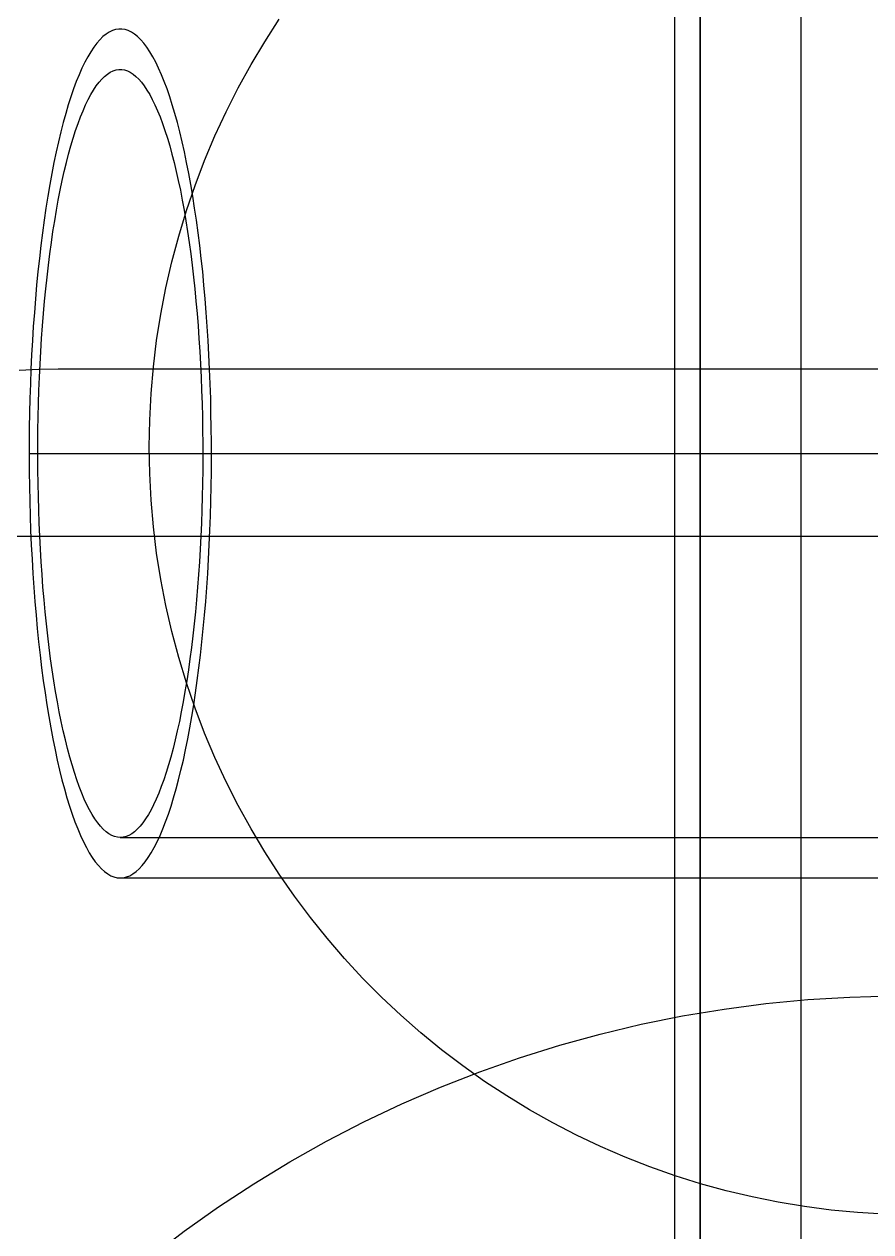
# Model space of a CAD drawing. Header units: millimetres. Extents: x 420 to 781, y -50 to 250.
# Drawn here: x 580.78 to 601.72, y 124.16 to 154.03 of the extents above; entities that cross this region are included whole.
import ezdxf

# ---------------------------------------------------------------- set-up
doc = ezdxf.new("R2010")
doc.units = ezdxf.units.MM
doc.header["$MEASUREMENT"] = 0
doc.layers.add('Default', color=178, linetype='Continuous', true_color=0x000000)

msp = doc.modelspace()

# ---------------------------------------------------------------- linework, layer by layer
at = {"layer": 'Default'}
for p, q in [((596.871, 0, 354.8), (596.871, 200, 354.8)), ((596.871, 0, 454.8), (596.871, 200, 454.8)), ((597.5, 200, -80), (597.5, 0, -80)), ((597.5, 200), (597.5, 0)), ((597.5, 200, 92), (597.5, 0, 92)), ((597.5, 200, 172), (597.5, 0, 172)), ((597.5, 0, 92), (597.5, 200, 92)), ((600, 0, 88), (600, 200, 88)), ((600, 0, 92), (600, 200, 92)), ((600, 0), (600, 200)), ((600, 0), (600, 200)), ((600, 0, 4), (600, 200, 4)), ((586.73, 153.599, 316.953), (587.087, 154.154, 316.953)), ((586.73, 153.599, 171.953), (587.087, 154.154, 171.953)), ((582.885, 153.839, 292.19), (582.807, 153.788, 292.542)), ((582.885, 153.839, 292.19), (582.807, 153.788, 292.542)), ((582.962, 153.876, 291.836), (582.885, 153.839, 292.19)), ((582.962, 153.876, 291.836), (582.885, 153.839, 292.19)), ((583.04, 153.902, 291.48), (582.962, 153.876, 291.836)), ((583.04, 153.902, 291.48), (582.962, 153.876, 291.836)), ((583.119, 153.914, 291.125), (583.04, 153.902, 291.48)), ((583.119, 153.914, 291.125), (583.04, 153.902, 291.48)), ((583.197, 153.914, 290.769), (583.119, 153.914, 291.125)), ((583.197, 153.914, 290.769), (583.119, 153.914, 291.125)), ((583.275, 153.902, 290.413), (583.197, 153.914, 290.769)), ((583.275, 153.902, 290.413), (583.197, 153.914, 290.769)), ((583.353, 153.876, 290.058), (583.275, 153.902, 290.413)), ((583.353, 153.876, 290.058), (583.275, 153.902, 290.413)), ((583.431, 153.839, 289.704), (583.353, 153.876, 290.058)), ((583.431, 153.839, 289.704), (583.353, 153.876, 290.058)), ((583.508, 153.788, 289.351), (583.431, 153.839, 289.704)), ((583.508, 153.788, 289.351), (583.431, 153.839, 289.704)), ((582.577, 153.562, 293.587), (582.502, 153.462, 293.929)), ((582.577, 153.562, 293.587), (582.502, 153.462, 293.929)), ((582.653, 153.65, 293.241), (582.577, 153.562, 293.587)), ((582.653, 153.65, 293.241), (582.577, 153.562, 293.587)), ((582.73, 153.725, 292.893), (582.653, 153.65, 293.241)), ((582.73, 153.725, 292.893), (582.653, 153.65, 293.241)), ((582.807, 153.788, 292.542), (582.73, 153.725, 292.893)), ((582.807, 153.788, 292.542), (582.73, 153.725, 292.893)), ((583.585, 153.725, 289.001), (583.508, 153.788, 289.351)), ((583.585, 153.725, 289.001), (583.508, 153.788, 289.351)), ((583.662, 153.65, 288.652), (583.585, 153.725, 289.001)), ((583.662, 153.65, 288.652), (583.585, 153.725, 289.001)), ((583.738, 153.562, 288.307), (583.662, 153.65, 288.652)), ((583.738, 153.562, 288.307), (583.662, 153.65, 288.652)), ((583.813, 153.462, 287.964), (583.738, 153.562, 288.307)), ((583.813, 153.462, 287.964), (583.738, 153.562, 288.307)), ((586.392, 153.033, 316.953), (586.73, 153.599, 316.953)), ((586.392, 153.033, 171.953), (586.73, 153.599, 171.953)), ((582.428, 153.35, 294.268), (582.354, 153.226, 294.602)), ((582.428, 153.35, 294.268), (582.354, 153.226, 294.602)), ((582.502, 153.462, 293.929), (582.428, 153.35, 294.268)), ((582.502, 153.462, 293.929), (582.428, 153.35, 294.268)), ((583.888, 153.35, 287.626), (583.813, 153.462, 287.964)), ((583.888, 153.35, 287.626), (583.813, 153.462, 287.964)), ((583.961, 153.226, 287.291), (583.888, 153.35, 287.626)), ((583.961, 153.226, 287.291), (583.888, 153.35, 287.626)), ((582.21, 152.943, 295.258), (582.14, 152.784, 295.579)), ((582.21, 152.943, 295.258), (582.14, 152.784, 295.579)), ((582.282, 153.09, 294.933), (582.21, 152.943, 295.258)), ((582.282, 153.09, 294.933), (582.21, 152.943, 295.258)), ((582.354, 153.226, 294.602), (582.282, 153.09, 294.933)), ((582.354, 153.226, 294.602), (582.282, 153.09, 294.933)), ((584.034, 153.09, 286.961), (583.961, 153.226, 287.291)), ((584.034, 153.09, 286.961), (583.961, 153.226, 287.291)), ((584.105, 152.943, 286.635), (584.034, 153.09, 286.961)), ((584.105, 152.943, 286.635), (584.034, 153.09, 286.961)), ((584.176, 152.784, 286.315), (584.105, 152.943, 286.635)), ((584.176, 152.784, 286.315), (584.105, 152.943, 286.635)), ((586.074, 152.455, 316.953), (586.392, 153.033, 316.953)), ((586.074, 152.455, 171.953), (586.392, 153.033, 171.953)), ((582.14, 152.784, 295.579), (582.07, 152.614, 295.893)), ((582.14, 152.784, 295.579), (582.07, 152.614, 295.893)), ((582.633, 152.596, 293.335), (582.701, 152.675, 293.023)), ((582.633, 152.596, 293.335), (582.701, 152.675, 293.023)), ((582.701, 152.675, 293.023), (582.771, 152.743, 292.707)), ((582.701, 152.675, 293.023), (582.771, 152.743, 292.707)), ((582.771, 152.743, 292.707), (582.84, 152.8, 292.39)), ((582.771, 152.743, 292.707), (582.84, 152.8, 292.39)), ((582.84, 152.8, 292.39), (582.911, 152.846, 292.071)), ((582.84, 152.8, 292.39), (582.911, 152.846, 292.071)), ((582.911, 152.846, 292.071), (582.981, 152.88, 291.751)), ((582.911, 152.846, 292.071), (582.981, 152.88, 291.751)), ((582.981, 152.88, 291.751), (583.052, 152.903, 291.43)), ((582.981, 152.88, 291.751), (583.052, 152.903, 291.43)), ((583.052, 152.903, 291.43), (583.122, 152.914, 291.108)), ((583.052, 152.903, 291.43), (583.122, 152.914, 291.108)), ((583.122, 152.914, 291.108), (583.193, 152.914, 290.786)), ((583.122, 152.914, 291.108), (583.193, 152.914, 290.786)), ((583.193, 152.914, 290.786), (583.264, 152.903, 290.464)), ((583.193, 152.914, 290.786), (583.264, 152.903, 290.464)), ((583.264, 152.903, 290.464), (583.334, 152.88, 290.142)), ((583.264, 152.903, 290.464), (583.334, 152.88, 290.142)), ((583.334, 152.88, 290.142), (583.405, 152.846, 289.822)), ((583.334, 152.88, 290.142), (583.405, 152.846, 289.822)), ((583.405, 152.846, 289.822), (583.475, 152.8, 289.503)), ((583.405, 152.846, 289.822), (583.475, 152.8, 289.503)), ((583.475, 152.8, 289.503), (583.545, 152.743, 289.186)), ((583.475, 152.8, 289.503), (583.545, 152.743, 289.186)), ((583.545, 152.743, 289.186), (583.614, 152.675, 288.871)), ((583.545, 152.743, 289.186), (583.614, 152.675, 288.871)), ((583.614, 152.675, 288.871), (583.683, 152.596, 288.558)), ((583.614, 152.675, 288.871), (583.683, 152.596, 288.558)), ((584.245, 152.614, 286), (584.176, 152.784, 286.315)), ((584.245, 152.614, 286), (584.176, 152.784, 286.315)), ((582.003, 152.432, 296.202), (581.936, 152.24, 296.505)), ((582.003, 152.432, 296.202), (581.936, 152.24, 296.505)), ((582.07, 152.614, 295.893), (582.003, 152.432, 296.202)), ((582.07, 152.614, 295.893), (582.003, 152.432, 296.202)), ((582.431, 152.292, 294.254), (582.497, 152.404, 293.951)), ((582.431, 152.292, 294.254), (582.497, 152.404, 293.951)), ((582.497, 152.404, 293.951), (582.565, 152.505, 293.645)), ((582.497, 152.404, 293.951), (582.565, 152.505, 293.645)), ((582.565, 152.505, 293.645), (582.633, 152.596, 293.335)), ((582.565, 152.505, 293.645), (582.633, 152.596, 293.335)), ((583.683, 152.596, 288.558), (583.751, 152.505, 288.248)), ((583.683, 152.596, 288.558), (583.751, 152.505, 288.248)), ((583.751, 152.505, 288.248), (583.818, 152.404, 287.942)), ((583.751, 152.505, 288.248), (583.818, 152.404, 287.942)), ((583.818, 152.404, 287.942), (583.885, 152.292, 287.639)), ((583.818, 152.404, 287.942), (583.885, 152.292, 287.639)), ((584.313, 152.432, 285.691), (584.245, 152.614, 286)), ((584.313, 152.432, 285.691), (584.245, 152.614, 286)), ((584.379, 152.24, 285.389), (584.313, 152.432, 285.691)), ((584.379, 152.24, 285.389), (584.313, 152.432, 285.691)), ((585.776, 151.867, 316.953), (586.074, 152.455, 316.953)), ((585.776, 151.867, 171.953), (586.074, 152.455, 171.953)), ((581.936, 152.24, 296.505), (581.871, 152.037, 296.8)), ((581.936, 152.24, 296.505), (581.871, 152.037, 296.8)), ((582.3, 152.035, 294.848), (582.365, 152.169, 294.553)), ((582.3, 152.035, 294.848), (582.365, 152.169, 294.553)), ((582.365, 152.169, 294.553), (582.431, 152.292, 294.254)), ((582.365, 152.169, 294.553), (582.431, 152.292, 294.254)), ((583.885, 152.292, 287.639), (583.95, 152.169, 287.34)), ((583.885, 152.292, 287.639), (583.95, 152.169, 287.34)), ((583.95, 152.169, 287.34), (584.015, 152.035, 287.046)), ((583.95, 152.169, 287.34), (584.015, 152.035, 287.046)), ((584.444, 152.037, 285.093), (584.379, 152.24, 285.389)), ((584.444, 152.037, 285.093), (584.379, 152.24, 285.389)), ((581.808, 151.824, 297.089), (581.746, 151.601, 297.371)), ((581.808, 151.824, 297.089), (581.746, 151.601, 297.371)), ((581.871, 152.037, 296.8), (581.808, 151.824, 297.089)), ((581.871, 152.037, 296.8), (581.808, 151.824, 297.089)), ((582.174, 151.738, 295.422), (582.237, 151.892, 295.138)), ((582.174, 151.738, 295.422), (582.237, 151.892, 295.138)), ((582.237, 151.892, 295.138), (582.3, 152.035, 294.848)), ((582.237, 151.892, 295.138), (582.3, 152.035, 294.848)), ((584.015, 152.035, 287.046), (584.079, 151.892, 286.756)), ((584.015, 152.035, 287.046), (584.079, 151.892, 286.756)), ((584.079, 151.892, 286.756), (584.141, 151.738, 286.471)), ((584.079, 151.892, 286.756), (584.141, 151.738, 286.471)), ((584.508, 151.824, 284.804), (584.444, 152.037, 285.093)), ((584.508, 151.824, 284.804), (584.444, 152.037, 285.093)), ((584.57, 151.601, 284.523), (584.508, 151.824, 284.804)), ((584.57, 151.601, 284.523), (584.508, 151.824, 284.804)), ((585.499, 151.268, 316.953), (585.776, 151.867, 316.953)), ((585.499, 151.268, 171.953), (585.776, 151.867, 171.953)), ((581.746, 151.601, 297.371), (581.686, 151.368, 297.644)), ((581.746, 151.601, 297.371), (581.686, 151.368, 297.644)), ((582.052, 151.4, 295.975), (582.113, 151.574, 295.702)), ((582.052, 151.4, 295.975), (582.113, 151.574, 295.702)), ((582.113, 151.574, 295.702), (582.174, 151.738, 295.422)), ((582.113, 151.574, 295.702), (582.174, 151.738, 295.422)), ((584.141, 151.738, 286.471), (584.203, 151.574, 286.192)), ((584.141, 151.738, 286.471), (584.203, 151.574, 286.192)), ((584.203, 151.574, 286.192), (584.263, 151.4, 285.918)), ((584.203, 151.574, 286.192), (584.263, 151.4, 285.918)), ((584.63, 151.368, 284.249), (584.57, 151.601, 284.523)), ((584.63, 151.368, 284.249), (584.57, 151.601, 284.523)), ((581.686, 151.368, 297.644), (581.627, 151.125, 297.91)), ((581.686, 151.368, 297.644), (581.627, 151.125, 297.91)), ((581.936, 151.023, 296.504), (581.994, 151.216, 296.243)), ((581.936, 151.023, 296.504), (581.994, 151.216, 296.243)), ((581.994, 151.216, 296.243), (582.052, 151.4, 295.975)), ((581.994, 151.216, 296.243), (582.052, 151.4, 295.975)), ((584.263, 151.4, 285.918), (584.322, 151.216, 285.65)), ((584.263, 151.4, 285.918), (584.322, 151.216, 285.65)), ((584.322, 151.216, 285.65), (584.379, 151.023, 285.389)), ((584.322, 151.216, 285.65), (584.379, 151.023, 285.389)), ((584.688, 151.125, 283.984), (584.63, 151.368, 284.249)), ((584.688, 151.125, 283.984), (584.63, 151.368, 284.249)), ((585.242, 150.661, 316.953), (585.499, 151.268, 316.953)), ((585.242, 150.661, 171.953), (585.499, 151.268, 171.953)), ((581.571, 150.873, 298.167), (581.516, 150.612, 298.415)), ((581.571, 150.873, 298.167), (581.516, 150.612, 298.415)), ((581.627, 151.125, 297.91), (581.571, 150.873, 298.167)), ((581.627, 151.125, 297.91), (581.571, 150.873, 298.167)), ((581.88, 150.821, 296.759), (581.936, 151.023, 296.504)), ((581.88, 150.821, 296.759), (581.936, 151.023, 296.504)), ((584.379, 151.023, 285.389), (584.435, 150.821, 285.135)), ((584.379, 151.023, 285.389), (584.435, 150.821, 285.135)), ((584.745, 150.873, 283.727), (584.688, 151.125, 283.984)), ((584.745, 150.873, 283.727), (584.688, 151.125, 283.984)), ((584.799, 150.612, 283.478), (584.745, 150.873, 283.727)), ((584.799, 150.612, 283.478), (584.745, 150.873, 283.727)), ((581.516, 150.612, 298.415), (581.464, 150.342, 298.655)), ((581.516, 150.612, 298.415), (581.464, 150.342, 298.655)), ((581.773, 150.391, 297.246), (581.826, 150.61, 297.006)), ((581.773, 150.391, 297.246), (581.826, 150.61, 297.006)), ((581.826, 150.61, 297.006), (581.88, 150.821, 296.759)), ((581.826, 150.61, 297.006), (581.88, 150.821, 296.759)), ((584.435, 150.821, 285.135), (584.49, 150.61, 284.887)), ((584.435, 150.821, 285.135), (584.49, 150.61, 284.887)), ((584.49, 150.61, 284.887), (584.542, 150.391, 284.647)), ((584.49, 150.61, 284.887), (584.542, 150.391, 284.647)), ((584.852, 150.342, 283.239), (584.799, 150.612, 283.478)), ((584.852, 150.342, 283.239), (584.799, 150.612, 283.478)), ((585.007, 150.045, 316.953), (585.242, 150.661, 316.953)), ((585.007, 150.045, 171.953), (585.242, 150.661, 171.953)), ((581.464, 150.342, 298.655), (581.413, 150.064, 298.885)), ((581.464, 150.342, 298.655), (581.413, 150.064, 298.885)), ((581.722, 150.163, 297.479), (581.773, 150.391, 297.246)), ((581.722, 150.163, 297.479), (581.773, 150.391, 297.246)), ((584.542, 150.391, 284.647), (584.593, 150.163, 284.414)), ((584.542, 150.391, 284.647), (584.593, 150.163, 284.414)), ((584.902, 150.064, 283.009), (584.852, 150.342, 283.239)), ((584.902, 150.064, 283.009), (584.852, 150.342, 283.239)), ((581.413, 150.064, 298.885), (581.365, 149.778, 299.105)), ((581.413, 150.064, 298.885), (581.365, 149.778, 299.105)), ((581.673, 149.926, 297.704), (581.722, 150.163, 297.479)), ((581.673, 149.926, 297.704), (581.722, 150.163, 297.479)), ((584.593, 150.163, 284.414), (584.643, 149.926, 284.19)), ((584.593, 150.163, 284.414), (584.643, 149.926, 284.19)), ((584.793, 149.421, 316.953), (585.007, 150.045, 316.953)), ((584.793, 149.421, 171.953), (585.007, 150.045, 171.953)), ((584.951, 149.778, 282.788), (584.902, 150.064, 283.009)), ((584.951, 149.778, 282.788), (584.902, 150.064, 283.009)), ((581.365, 149.778, 299.105), (581.318, 149.484, 299.316)), ((581.365, 149.778, 299.105), (581.318, 149.484, 299.316)), ((581.579, 149.431, 298.129), (581.625, 149.682, 297.92)), ((581.579, 149.431, 298.129), (581.625, 149.682, 297.92)), ((581.625, 149.682, 297.92), (581.673, 149.926, 297.704)), ((581.625, 149.682, 297.92), (581.673, 149.926, 297.704)), ((584.643, 149.926, 284.19), (584.69, 149.682, 283.973)), ((584.643, 149.926, 284.19), (584.69, 149.682, 283.973)), ((584.69, 149.682, 283.973), (584.736, 149.431, 283.765)), ((584.69, 149.682, 283.973), (584.736, 149.431, 283.765)), ((584.997, 149.484, 282.577), (584.951, 149.778, 282.788)), ((584.997, 149.484, 282.577), (584.951, 149.778, 282.788)), ((581.318, 149.484, 299.316), (581.274, 149.183, 299.517)), ((581.318, 149.484, 299.316), (581.274, 149.183, 299.517)), ((581.535, 149.172, 298.328), (581.579, 149.431, 298.129)), ((581.535, 149.172, 298.328), (581.579, 149.431, 298.129)), ((584.602, 148.79, 316.953), (584.793, 149.421, 316.953)), ((584.602, 148.79, 171.953), (584.793, 149.421, 171.953)), ((584.736, 149.431, 283.765), (584.78, 149.172, 283.565)), ((584.736, 149.431, 283.765), (584.78, 149.172, 283.565)), ((585.041, 149.183, 282.377), (584.997, 149.484, 282.577)), ((585.041, 149.183, 282.377), (584.997, 149.484, 282.577)), ((581.274, 149.183, 299.517), (581.232, 148.875, 299.707)), ((581.274, 149.183, 299.517), (581.232, 148.875, 299.707)), ((581.493, 148.906, 298.519), (581.535, 149.172, 298.328)), ((581.493, 148.906, 298.519), (581.535, 149.172, 298.328)), ((584.78, 149.172, 283.565), (584.822, 148.906, 283.375)), ((584.78, 149.172, 283.565), (584.822, 148.906, 283.375)), ((585.083, 148.875, 282.186), (585.041, 149.183, 282.377)), ((585.083, 148.875, 282.186), (585.041, 149.183, 282.377)), ((581.232, 148.875, 299.707), (581.193, 148.56, 299.887)), ((581.232, 148.875, 299.707), (581.193, 148.56, 299.887)), ((581.454, 148.634, 298.7), (581.493, 148.906, 298.519)), ((581.454, 148.634, 298.7), (581.493, 148.906, 298.519)), ((584.432, 148.152, 316.953), (584.602, 148.79, 316.953)), ((584.432, 148.152, 171.953), (584.602, 148.79, 171.953)), ((584.822, 148.906, 283.375), (584.862, 148.634, 283.193)), ((584.822, 148.906, 283.375), (584.862, 148.634, 283.193)), ((585.123, 148.56, 282.007), (585.083, 148.875, 282.186)), ((585.123, 148.56, 282.007), (585.083, 148.875, 282.186)), ((581.193, 148.56, 299.887), (581.156, 148.24, 300.056)), ((581.193, 148.56, 299.887), (581.156, 148.24, 300.056)), ((581.416, 148.355, 298.873), (581.454, 148.634, 298.7)), ((581.416, 148.355, 298.873), (581.454, 148.634, 298.7)), ((584.862, 148.634, 283.193), (584.9, 148.355, 283.021)), ((584.862, 148.634, 283.193), (584.9, 148.355, 283.021)), ((585.16, 148.24, 281.838), (585.123, 148.56, 282.007)), ((585.16, 148.24, 281.838), (585.123, 148.56, 282.007)), ((581.156, 148.24, 300.056), (581.121, 147.913, 300.214)), ((581.156, 148.24, 300.056), (581.121, 147.913, 300.214)), ((581.38, 148.07, 299.035), (581.416, 148.355, 298.873)), ((581.38, 148.07, 299.035), (581.416, 148.355, 298.873)), ((584.9, 148.355, 283.021), (584.935, 148.07, 282.858)), ((584.9, 148.355, 283.021), (584.935, 148.07, 282.858)), ((585.195, 147.913, 281.68), (585.16, 148.24, 281.838)), ((585.195, 147.913, 281.68), (585.16, 148.24, 281.838)), ((581.121, 147.913, 300.214), (581.089, 147.581, 300.361)), ((581.121, 147.913, 300.214), (581.089, 147.581, 300.361)), ((581.346, 147.78, 299.188), (581.38, 148.07, 299.035)), ((581.346, 147.78, 299.188), (581.38, 148.07, 299.035)), ((584.284, 147.509, 316.953), (584.432, 148.152, 316.953)), ((584.284, 147.509, 171.953), (584.432, 148.152, 171.953)), ((584.935, 148.07, 282.858), (584.969, 147.78, 282.705)), ((584.935, 148.07, 282.858), (584.969, 147.78, 282.705)), ((585.227, 147.581, 281.533), (585.195, 147.913, 281.68)), ((585.227, 147.581, 281.533), (585.195, 147.913, 281.68)), ((581.089, 147.581, 300.361), (581.059, 147.244, 300.496)), ((581.089, 147.581, 300.361), (581.059, 147.244, 300.496)), ((581.315, 147.485, 299.331), (581.346, 147.78, 299.188)), ((581.315, 147.485, 299.331), (581.346, 147.78, 299.188)), ((584.969, 147.78, 282.705), (585.001, 147.485, 282.562)), ((584.969, 147.78, 282.705), (585.001, 147.485, 282.562)), ((585.257, 147.244, 281.397), (585.227, 147.581, 281.533)), ((585.257, 147.244, 281.397), (585.227, 147.581, 281.533)), ((581.286, 147.184, 299.464), (581.315, 147.485, 299.331)), ((581.286, 147.184, 299.464), (581.315, 147.485, 299.331)), ((584.159, 146.862, 316.953), (584.284, 147.509, 316.953)), ((584.159, 146.862, 171.953), (584.284, 147.509, 171.953)), ((585.001, 147.485, 282.562), (585.03, 147.184, 282.429)), ((585.001, 147.485, 282.562), (585.03, 147.184, 282.429)), ((581.059, 147.244, 300.496), (581.032, 146.902, 300.62)), ((581.059, 147.244, 300.496), (581.032, 146.902, 300.62)), ((581.259, 146.879, 299.587), (581.286, 147.184, 299.464)), ((581.259, 146.879, 299.587), (581.286, 147.184, 299.464)), ((585.03, 147.184, 282.429), (585.057, 146.879, 282.307)), ((585.03, 147.184, 282.429), (585.057, 146.879, 282.307)), ((585.284, 146.902, 281.273), (585.257, 147.244, 281.397)), ((585.284, 146.902, 281.273), (585.257, 147.244, 281.397)), ((581.032, 146.902, 300.62), (581.007, 146.556, 300.732)), ((581.032, 146.902, 300.62), (581.007, 146.556, 300.732)), ((581.234, 146.57, 299.699), (581.259, 146.879, 299.587)), ((581.234, 146.57, 299.699), (581.259, 146.879, 299.587)), ((584.057, 146.21, 316.953), (584.159, 146.862, 316.953)), ((584.057, 146.21, 171.953), (584.159, 146.862, 171.953)), ((585.057, 146.879, 282.307), (585.081, 146.57, 282.195)), ((585.057, 146.879, 282.307), (585.081, 146.57, 282.195)), ((585.309, 146.556, 281.161), (585.284, 146.902, 281.273)), ((585.309, 146.556, 281.161), (585.284, 146.902, 281.273)), ((581.007, 146.556, 300.732), (580.985, 146.207, 300.833)), ((581.007, 146.556, 300.732), (580.985, 146.207, 300.833)), ((581.212, 146.257, 299.8), (581.234, 146.57, 299.699)), ((581.212, 146.257, 299.8), (581.234, 146.57, 299.699)), ((585.081, 146.57, 282.195), (585.104, 146.257, 282.093)), ((585.081, 146.57, 282.195), (585.104, 146.257, 282.093)), ((585.331, 146.207, 281.06), (585.309, 146.556, 281.161)), ((585.331, 146.207, 281.06), (585.309, 146.556, 281.161)), ((580.985, 146.207, 300.833), (580.965, 145.854, 300.922)), ((580.985, 146.207, 300.833), (580.965, 145.854, 300.922)), ((581.192, 145.941, 299.891), (581.212, 146.257, 299.8)), ((581.192, 145.941, 299.891), (581.212, 146.257, 299.8)), ((583.977, 145.556, 316.953), (584.057, 146.21, 316.953)), ((583.977, 145.556, 171.953), (584.057, 146.21, 171.953)), ((585.104, 146.257, 282.093), (585.124, 145.941, 282.002)), ((585.104, 146.257, 282.093), (585.124, 145.941, 282.002)), ((585.35, 145.854, 280.972), (585.331, 146.207, 281.06)), ((585.35, 145.854, 280.972), (585.331, 146.207, 281.06)), ((580.965, 145.854, 300.922), (580.948, 145.498, 300.998)), ((580.965, 145.854, 300.922), (580.948, 145.498, 300.998)), ((581.174, 145.622, 299.972), (581.192, 145.941, 299.891)), ((581.174, 145.622, 299.972), (581.192, 145.941, 299.891)), ((585.124, 145.941, 282.002), (585.141, 145.622, 281.922)), ((585.124, 145.941, 282.002), (585.141, 145.622, 281.922)), ((585.367, 145.498, 280.895), (585.35, 145.854, 280.972)), ((585.367, 145.498, 280.895), (585.35, 145.854, 280.972)), ((581.139, 145.492, 172), (580.656, 145.467, 172)), ((581.139, 145.492, 179.8), (580.656, 145.467, 179.8)), ((581.139, 145.492, 175.9), (580.656, 145.467, 175.9)), ((580.948, 145.498, 300.998), (580.934, 145.139, 301.063)), ((580.948, 145.498, 300.998), (580.934, 145.139, 301.063)), ((581.621, 145.5, 172), (581.139, 145.492, 172)), ((581.621, 145.5, 179.8), (581.139, 145.492, 179.8)), ((581.621, 145.5, 175.9), (581.139, 145.492, 175.9)), ((581.159, 145.3, 300.041), (581.174, 145.622, 299.972)), ((581.159, 145.3, 300.041), (581.174, 145.622, 299.972)), ((640.937, 145.5, 172), (581.621, 145.5, 172)), ((640.937, 145.5, 179.8), (581.621, 145.5, 179.8)), ((581.621, 145.5, 179.8), (581.621, 145.5, 172)), ((640.937, 145.5, 175.9), (581.621, 145.5, 175.9)), ((583.92, 144.899, 316.953), (583.977, 145.556, 316.953)), ((583.92, 144.899, 171.953), (583.977, 145.556, 171.953)), ((585.141, 145.622, 281.922), (585.157, 145.3, 281.852)), ((585.141, 145.622, 281.922), (585.157, 145.3, 281.852)), ((585.381, 145.139, 280.831), (585.367, 145.498, 280.895)), ((585.381, 145.139, 280.831), (585.367, 145.498, 280.895)), ((581.146, 144.975, 300.099), (581.159, 145.3, 300.041)), ((581.146, 144.975, 300.099), (581.159, 145.3, 300.041)), ((585.157, 145.3, 281.852), (585.169, 144.975, 281.794)), ((585.157, 145.3, 281.852), (585.169, 144.975, 281.794)), ((580.934, 145.139, 301.063), (580.923, 144.779, 301.115)), ((580.934, 145.139, 301.063), (580.923, 144.779, 301.115)), ((581.136, 144.649, 300.147), (581.146, 144.975, 300.099)), ((581.136, 144.649, 300.147), (581.146, 144.975, 300.099)), ((583.885, 144.24, 316.953), (583.92, 144.899, 316.953)), ((583.885, 144.24, 171.953), (583.92, 144.899, 171.953)), ((585.169, 144.975, 281.794), (585.18, 144.649, 281.747)), ((585.169, 144.975, 281.794), (585.18, 144.649, 281.747)), ((585.393, 144.779, 280.778), (585.381, 145.139, 280.831)), ((585.393, 144.779, 280.778), (585.381, 145.139, 280.831)), ((580.923, 144.779, 301.115), (580.914, 144.417, 301.155)), ((580.923, 144.779, 301.115), (580.914, 144.417, 301.155)), ((581.128, 144.321, 300.183), (581.136, 144.649, 300.147)), ((581.128, 144.321, 300.183), (581.136, 144.649, 300.147)), ((585.18, 144.649, 281.747), (585.188, 144.321, 281.71)), ((585.18, 144.649, 281.747), (585.188, 144.321, 281.71)), ((585.401, 144.417, 280.738), (585.393, 144.779, 280.778)), ((585.401, 144.417, 280.738), (585.393, 144.779, 280.778)), ((580.914, 144.417, 301.155), (580.908, 144.053, 301.183)), ((580.914, 144.417, 301.155), (580.908, 144.053, 301.183)), ((581.122, 143.993, 300.208), (581.128, 144.321, 300.183)), ((581.122, 143.993, 300.208), (581.128, 144.321, 300.183)), ((585.188, 144.321, 281.71), (585.193, 143.993, 281.685)), ((585.188, 144.321, 281.71), (585.193, 143.993, 281.685)), ((585.408, 144.053, 280.71), (585.401, 144.417, 280.738)), ((585.408, 144.053, 280.71), (585.401, 144.417, 280.738)), ((580.908, 144.053, 301.183), (580.904, 143.689, 301.198)), ((580.908, 144.053, 301.183), (580.904, 143.689, 301.198)), ((581.119, 143.663, 300.222), (581.122, 143.993, 300.208)), ((581.119, 143.663, 300.222), (581.122, 143.993, 300.208)), ((583.874, 143.581, 316.953), (583.885, 144.24, 316.953)), ((583.874, 143.581, 171.953), (583.885, 144.24, 171.953)), ((585.193, 143.993, 281.685), (585.196, 143.663, 281.671)), ((585.193, 143.993, 281.685), (585.196, 143.663, 281.671)), ((585.411, 143.689, 280.695), (585.408, 144.053, 280.71)), ((585.411, 143.689, 280.695), (585.408, 144.053, 280.71)), ((580.904, 143.689, 301.198), (580.904, 143.325, 301.202)), ((580.904, 143.689, 301.198), (580.904, 143.325, 301.202)), ((585.412, 143.325, 280.692), (585.411, 143.689, 280.695)), ((585.412, 143.325, 280.692), (585.411, 143.689, 280.695)), ((580.904, 143.416, 301.202), (776.241, 143.416, 344.135)), ((581.118, 143.333, 300.225), (581.119, 143.663, 300.222)), ((581.118, 143.333, 300.225), (581.119, 143.663, 300.222)), ((583.885, 142.921, 316.953), (583.874, 143.581, 316.953)), ((583.874, 143.581, 316.953), (583.874, 143.581, 171.953)), ((583.885, 142.921, 171.953), (583.874, 143.581, 171.953)), ((585.196, 143.663, 281.671), (585.197, 143.333, 281.669)), ((585.196, 143.663, 281.671), (585.197, 143.333, 281.669)), ((580.904, 143.325, 301.202), (580.906, 142.96, 301.192)), ((580.904, 143.325, 301.202), (580.906, 142.96, 301.192)), ((581.12, 143.004, 300.217), (581.118, 143.333, 300.225)), ((581.12, 143.004, 300.217), (581.118, 143.333, 300.225)), ((585.197, 143.333, 281.669), (585.195, 143.004, 281.677)), ((585.197, 143.333, 281.669), (585.195, 143.004, 281.677)), ((585.41, 142.96, 280.701), (585.412, 143.325, 280.692)), ((585.41, 142.96, 280.701), (585.412, 143.325, 280.692)), ((580.906, 142.96, 301.192), (580.911, 142.597, 301.171)), ((580.906, 142.96, 301.192), (580.911, 142.597, 301.171)), ((581.125, 142.675, 300.197), (581.12, 143.004, 300.217)), ((581.125, 142.675, 300.197), (581.12, 143.004, 300.217)), ((583.92, 142.263, 316.953), (583.885, 142.921, 316.953)), ((583.92, 142.263, 171.953), (583.885, 142.921, 171.953)), ((585.195, 143.004, 281.677), (585.191, 142.675, 281.696)), ((585.195, 143.004, 281.677), (585.191, 142.675, 281.696)), ((585.405, 142.597, 280.723), (585.41, 142.96, 280.701)), ((585.405, 142.597, 280.723), (585.41, 142.96, 280.701)), ((580.911, 142.597, 301.171), (580.918, 142.234, 301.137)), ((580.911, 142.597, 301.171), (580.918, 142.234, 301.137)), ((581.131, 142.346, 300.166), (581.125, 142.675, 300.197)), ((581.131, 142.346, 300.166), (581.125, 142.675, 300.197)), ((585.191, 142.675, 281.696), (585.184, 142.346, 281.727)), ((585.191, 142.675, 281.696), (585.184, 142.346, 281.727)), ((585.397, 142.234, 280.757), (585.405, 142.597, 280.723)), ((585.397, 142.234, 280.757), (585.405, 142.597, 280.723)), ((580.918, 142.234, 301.137), (580.928, 141.872, 301.091)), ((580.918, 142.234, 301.137), (580.928, 141.872, 301.091)), ((581.141, 142.019, 300.124), (581.131, 142.346, 300.166)), ((581.141, 142.019, 300.124), (581.131, 142.346, 300.166)), ((583.977, 141.605, 316.953), (583.92, 142.263, 316.953)), ((583.977, 141.605, 171.953), (583.92, 142.263, 171.953)), ((585.184, 142.346, 281.727), (585.175, 142.019, 281.769)), ((585.184, 142.346, 281.727), (585.175, 142.019, 281.769)), ((585.387, 141.872, 280.803), (585.397, 142.234, 280.757)), ((585.387, 141.872, 280.803), (585.397, 142.234, 280.757)), ((581.152, 141.694, 300.072), (581.141, 142.019, 300.124)), ((581.152, 141.694, 300.072), (581.141, 142.019, 300.124)), ((585.175, 142.019, 281.769), (585.163, 141.694, 281.822)), ((585.175, 142.019, 281.769), (585.163, 141.694, 281.822)), ((580.928, 141.872, 301.091), (580.941, 141.513, 301.032)), ((580.928, 141.872, 301.091), (580.941, 141.513, 301.032)), ((581.166, 141.371, 300.008), (581.152, 141.694, 300.072)), ((581.166, 141.371, 300.008), (581.152, 141.694, 300.072)), ((584.057, 140.951, 316.953), (583.977, 141.605, 316.953)), ((584.057, 140.951, 171.953), (583.977, 141.605, 171.953)), ((585.163, 141.694, 281.822), (585.149, 141.371, 281.886)), ((585.163, 141.694, 281.822), (585.149, 141.371, 281.886)), ((585.374, 141.513, 280.861), (585.387, 141.872, 280.803)), ((585.374, 141.513, 280.861), (585.387, 141.872, 280.803)), ((655.99, 141.358, 172), (571.621, 141.358, 172)), ((580.941, 141.513, 301.032), (580.957, 141.156, 300.962)), ((580.941, 141.513, 301.032), (580.957, 141.156, 300.962)), ((581.183, 141.05, 299.933), (581.166, 141.371, 300.008)), ((581.183, 141.05, 299.933), (581.166, 141.371, 300.008)), ((585.149, 141.371, 281.886), (585.133, 141.05, 281.96)), ((585.149, 141.371, 281.886), (585.133, 141.05, 281.96)), ((585.359, 141.156, 280.932), (585.374, 141.513, 280.861)), ((585.359, 141.156, 280.932), (585.374, 141.513, 280.861)), ((580.957, 141.156, 300.962), (580.975, 140.801, 300.879)), ((580.957, 141.156, 300.962), (580.975, 140.801, 300.879)), ((581.201, 140.732, 299.847), (581.183, 141.05, 299.933)), ((581.201, 140.732, 299.847), (581.183, 141.05, 299.933)), ((585.133, 141.05, 281.96), (585.114, 140.732, 282.046)), ((585.133, 141.05, 281.96), (585.114, 140.732, 282.046)), ((585.341, 140.801, 281.015), (585.359, 141.156, 280.932)), ((585.341, 140.801, 281.015), (585.359, 141.156, 280.932)), ((580.975, 140.801, 300.879), (580.996, 140.45, 300.784)), ((580.975, 140.801, 300.879), (580.996, 140.45, 300.784)), ((581.223, 140.418, 299.751), (581.201, 140.732, 299.847)), ((581.223, 140.418, 299.751), (581.201, 140.732, 299.847)), ((584.159, 140.299, 316.953), (584.057, 140.951, 316.953)), ((584.159, 140.299, 171.953), (584.057, 140.951, 171.953)), ((585.114, 140.732, 282.046), (585.093, 140.418, 282.142)), ((585.114, 140.732, 282.046), (585.093, 140.418, 282.142)), ((585.32, 140.45, 281.109), (585.341, 140.801, 281.015)), ((585.32, 140.45, 281.109), (585.341, 140.801, 281.015)), ((580.996, 140.45, 300.784), (581.019, 140.102, 300.678)), ((580.996, 140.45, 300.784), (581.019, 140.102, 300.678)), ((581.246, 140.107, 299.644), (581.223, 140.418, 299.751)), ((581.246, 140.107, 299.644), (581.223, 140.418, 299.751)), ((585.093, 140.418, 282.142), (585.069, 140.107, 282.249)), ((585.093, 140.418, 282.142), (585.069, 140.107, 282.249)), ((585.296, 140.102, 281.216), (585.32, 140.45, 281.109)), ((585.296, 140.102, 281.216), (585.32, 140.45, 281.109)), ((581.019, 140.102, 300.678), (581.045, 139.758, 300.56)), ((581.019, 140.102, 300.678), (581.045, 139.758, 300.56)), ((581.272, 139.799, 299.527), (581.246, 140.107, 299.644)), ((581.272, 139.799, 299.527), (581.246, 140.107, 299.644)), ((584.284, 139.652, 316.953), (584.159, 140.299, 316.953)), ((584.284, 139.652, 171.953), (584.159, 140.299, 171.953)), ((585.069, 140.107, 282.249), (585.043, 139.799, 282.367)), ((585.069, 140.107, 282.249), (585.043, 139.799, 282.367)), ((585.271, 139.758, 281.334), (585.296, 140.102, 281.216)), ((585.271, 139.758, 281.334), (585.296, 140.102, 281.216)), ((581.3, 139.497, 299.399), (581.272, 139.799, 299.527)), ((581.3, 139.497, 299.399), (581.272, 139.799, 299.527)), ((585.043, 139.799, 282.367), (585.015, 139.497, 282.495)), ((585.043, 139.799, 282.367), (585.015, 139.497, 282.495)), ((581.045, 139.758, 300.56), (581.073, 139.419, 300.43)), ((581.045, 139.758, 300.56), (581.073, 139.419, 300.43)), ((581.33, 139.199, 299.261), (581.3, 139.497, 299.399)), ((581.33, 139.199, 299.261), (581.3, 139.497, 299.399)), ((584.432, 139.009, 316.953), (584.284, 139.652, 316.953)), ((584.432, 139.009, 171.953), (584.284, 139.652, 171.953)), ((585.015, 139.497, 282.495), (584.985, 139.199, 282.632)), ((585.015, 139.497, 282.495), (584.985, 139.199, 282.632)), ((585.242, 139.419, 281.464), (585.271, 139.758, 281.334)), ((585.242, 139.419, 281.464), (585.271, 139.758, 281.334)), ((581.073, 139.419, 300.43), (581.104, 139.084, 300.289)), ((581.073, 139.419, 300.43), (581.104, 139.084, 300.289)), ((581.363, 138.906, 299.113), (581.33, 139.199, 299.261)), ((581.363, 138.906, 299.113), (581.33, 139.199, 299.261)), ((584.985, 139.199, 282.632), (584.953, 138.906, 282.78)), ((584.985, 139.199, 282.632), (584.953, 138.906, 282.78)), ((585.211, 139.084, 281.605), (585.242, 139.419, 281.464)), ((585.211, 139.084, 281.605), (585.242, 139.419, 281.464)), ((581.104, 139.084, 300.289), (581.138, 138.755, 300.136)), ((581.104, 139.084, 300.289), (581.138, 138.755, 300.136)), ((581.398, 138.618, 298.955), (581.363, 138.906, 299.113)), ((581.398, 138.618, 298.955), (581.363, 138.906, 299.113)), ((584.602, 138.372, 316.953), (584.432, 139.009, 316.953)), ((584.602, 138.372, 171.953), (584.432, 139.009, 171.953)), ((584.953, 138.906, 282.78), (584.918, 138.618, 282.938)), ((584.953, 138.906, 282.78), (584.918, 138.618, 282.938)), ((585.177, 138.755, 281.757), (585.211, 139.084, 281.605)), ((585.177, 138.755, 281.757), (585.211, 139.084, 281.605)), ((581.138, 138.755, 300.136), (581.174, 138.431, 299.973)), ((581.138, 138.755, 300.136), (581.174, 138.431, 299.973)), ((581.434, 138.337, 298.788), (581.398, 138.618, 298.955)), ((581.434, 138.337, 298.788), (581.398, 138.618, 298.955)), ((584.918, 138.618, 282.938), (584.881, 138.337, 283.106)), ((584.918, 138.618, 282.938), (584.881, 138.337, 283.106)), ((585.142, 138.431, 281.921), (585.177, 138.755, 281.757)), ((585.142, 138.431, 281.921), (585.177, 138.755, 281.757)), ((581.174, 138.431, 299.973), (581.212, 138.113, 299.798)), ((581.174, 138.431, 299.973), (581.212, 138.113, 299.798)), ((581.473, 138.061, 298.611), (581.434, 138.337, 298.788)), ((581.473, 138.061, 298.611), (581.434, 138.337, 298.788)), ((584.793, 137.741, 316.953), (584.602, 138.372, 316.953)), ((584.793, 137.741, 171.953), (584.602, 138.372, 171.953)), ((584.881, 138.337, 283.106), (584.842, 138.061, 283.283)), ((584.881, 138.337, 283.106), (584.842, 138.061, 283.283)), ((585.103, 138.113, 282.095), (585.142, 138.431, 281.921)), ((585.103, 138.113, 282.095), (585.142, 138.431, 281.921)), ((581.212, 138.113, 299.798), (581.253, 137.802, 299.613)), ((581.212, 138.113, 299.798), (581.253, 137.802, 299.613)), ((581.514, 137.792, 298.425), (581.473, 138.061, 298.611)), ((581.514, 137.792, 298.425), (581.473, 138.061, 298.611)), ((584.842, 138.061, 283.283), (584.801, 137.792, 283.469)), ((584.842, 138.061, 283.283), (584.801, 137.792, 283.469)), ((585.062, 137.802, 282.28), (585.103, 138.113, 282.095)), ((585.062, 137.802, 282.28), (585.103, 138.113, 282.095)), ((581.253, 137.802, 299.613), (581.296, 137.497, 299.418)), ((581.253, 137.802, 299.613), (581.296, 137.497, 299.418)), ((581.557, 137.53, 298.23), (581.514, 137.792, 298.425)), ((581.557, 137.53, 298.23), (581.514, 137.792, 298.425)), ((584.801, 137.792, 283.469), (584.758, 137.53, 283.664)), ((584.801, 137.792, 283.469), (584.758, 137.53, 283.664)), ((585.007, 137.117, 316.953), (584.793, 137.741, 316.953)), ((585.007, 137.117, 171.953), (584.793, 137.741, 171.953)), ((585.02, 137.497, 282.476), (585.062, 137.802, 282.28)), ((585.02, 137.497, 282.476), (585.062, 137.802, 282.28)), ((581.296, 137.497, 299.418), (581.341, 137.2, 299.212)), ((581.296, 137.497, 299.418), (581.341, 137.2, 299.212)), ((581.602, 137.274, 298.026), (581.557, 137.53, 298.23)), ((581.602, 137.274, 298.026), (581.557, 137.53, 298.23)), ((584.758, 137.53, 283.664), (584.714, 137.274, 283.868)), ((584.758, 137.53, 283.664), (584.714, 137.274, 283.868)), ((584.974, 137.2, 282.682), (585.02, 137.497, 282.476)), ((584.974, 137.2, 282.682), (585.02, 137.497, 282.476)), ((581.341, 137.2, 299.212), (581.389, 136.91, 298.996)), ((581.341, 137.2, 299.212), (581.389, 136.91, 298.996)), ((581.649, 137.027, 297.813), (581.602, 137.274, 298.026)), ((581.649, 137.027, 297.813), (581.602, 137.274, 298.026)), ((584.714, 137.274, 283.868), (584.667, 137.027, 284.08)), ((584.714, 137.274, 283.868), (584.667, 137.027, 284.08)), ((584.927, 136.91, 282.897), (584.974, 137.2, 282.682)), ((584.927, 136.91, 282.897), (584.974, 137.2, 282.682)), ((585.242, 136.5, 316.953), (585.007, 137.117, 316.953)), ((585.242, 136.5, 171.953), (585.007, 137.117, 171.953)), ((581.389, 136.91, 298.996), (581.438, 136.628, 298.771)), ((581.389, 136.91, 298.996), (581.438, 136.628, 298.771)), ((581.697, 136.786, 297.592), (581.649, 137.027, 297.813)), ((581.697, 136.786, 297.592), (581.649, 137.027, 297.813)), ((584.667, 137.027, 284.08), (584.618, 136.786, 284.301)), ((584.667, 137.027, 284.08), (584.618, 136.786, 284.301)), ((584.877, 136.628, 283.123), (584.927, 136.91, 282.897)), ((584.877, 136.628, 283.123), (584.927, 136.91, 282.897)), ((581.438, 136.628, 298.771), (581.49, 136.354, 298.536)), ((581.438, 136.628, 298.771), (581.49, 136.354, 298.536)), ((581.747, 136.554, 297.364), (581.697, 136.786, 297.592)), ((581.747, 136.554, 297.364), (581.697, 136.786, 297.592)), ((581.799, 136.33, 297.127), (581.747, 136.554, 297.364)), ((581.799, 136.33, 297.127), (581.747, 136.554, 297.364)), ((584.568, 136.554, 284.53), (584.516, 136.33, 284.766)), ((584.568, 136.554, 284.53), (584.516, 136.33, 284.766)), ((584.618, 136.786, 284.301), (584.568, 136.554, 284.53)), ((584.618, 136.786, 284.301), (584.568, 136.554, 284.53)), ((584.826, 136.354, 283.357), (584.877, 136.628, 283.123)), ((584.826, 136.354, 283.357), (584.877, 136.628, 283.123)), ((581.49, 136.354, 298.536), (581.543, 136.089, 298.292)), ((581.49, 136.354, 298.536), (581.543, 136.089, 298.292)), ((581.853, 136.115, 296.883), (581.799, 136.33, 297.127)), ((581.853, 136.115, 296.883), (581.799, 136.33, 297.127)), ((584.516, 136.33, 284.766), (584.463, 136.115, 285.01)), ((584.516, 136.33, 284.766), (584.463, 136.115, 285.01)), ((584.772, 136.089, 283.601), (584.826, 136.354, 283.357)), ((584.772, 136.089, 283.601), (584.826, 136.354, 283.357)), ((585.499, 135.893, 316.953), (585.242, 136.5, 316.953)), ((585.499, 135.893, 171.953), (585.242, 136.5, 171.953)), ((581.543, 136.089, 298.292), (581.599, 135.832, 298.039)), ((581.543, 136.089, 298.292), (581.599, 135.832, 298.039)), ((581.908, 135.908, 296.632), (581.853, 136.115, 296.883)), ((581.908, 135.908, 296.632), (581.853, 136.115, 296.883)), ((584.463, 136.115, 285.01), (584.407, 135.908, 285.261)), ((584.463, 136.115, 285.01), (584.407, 135.908, 285.261)), ((584.717, 135.832, 283.854), (584.772, 136.089, 283.601)), ((584.717, 135.832, 283.854), (584.772, 136.089, 283.601)), ((581.599, 135.832, 298.039), (581.656, 135.585, 297.778)), ((581.599, 135.832, 298.039), (581.656, 135.585, 297.778)), ((581.965, 135.711, 296.374), (581.908, 135.908, 296.632)), ((581.965, 135.711, 296.374), (581.908, 135.908, 296.632)), ((582.023, 135.523, 296.11), (581.965, 135.711, 296.374)), ((582.023, 135.523, 296.11), (581.965, 135.711, 296.374)), ((584.351, 135.711, 285.519), (584.293, 135.523, 285.783)), ((584.351, 135.711, 285.519), (584.293, 135.523, 285.783)), ((584.407, 135.908, 285.261), (584.351, 135.711, 285.519)), ((584.407, 135.908, 285.261), (584.351, 135.711, 285.519)), ((584.659, 135.585, 284.116), (584.717, 135.832, 283.854)), ((584.659, 135.585, 284.116), (584.717, 135.832, 283.854)), ((585.776, 135.294, 316.953), (585.499, 135.893, 316.953)), ((585.776, 135.294, 171.953), (585.499, 135.893, 171.953)), ((581.656, 135.585, 297.778), (581.716, 135.346, 297.508)), ((581.656, 135.585, 297.778), (581.716, 135.346, 297.508)), ((581.716, 135.346, 297.508), (581.777, 135.118, 297.231)), ((581.716, 135.346, 297.508), (581.777, 135.118, 297.231)), ((582.082, 135.344, 295.839), (582.023, 135.523, 296.11)), ((582.082, 135.344, 295.839), (582.023, 135.523, 296.11)), ((582.143, 135.175, 295.563), (582.082, 135.344, 295.839)), ((582.143, 135.175, 295.563), (582.082, 135.344, 295.839)), ((584.233, 135.344, 286.054), (584.172, 135.175, 286.331)), ((584.233, 135.344, 286.054), (584.172, 135.175, 286.331)), ((584.293, 135.523, 285.783), (584.233, 135.344, 286.054)), ((584.293, 135.523, 285.783), (584.233, 135.344, 286.054)), ((584.539, 135.118, 284.663), (584.6, 135.346, 284.385)), ((584.539, 135.118, 284.663), (584.6, 135.346, 284.385)), ((584.6, 135.346, 284.385), (584.659, 135.585, 284.116)), ((584.6, 135.346, 284.385), (584.659, 135.585, 284.116)), ((581.777, 135.118, 297.231), (581.839, 134.9, 296.946)), ((581.777, 135.118, 297.231), (581.839, 134.9, 296.946)), ((582.205, 135.016, 295.281), (582.143, 135.175, 295.563)), ((582.205, 135.016, 295.281), (582.143, 135.175, 295.563)), ((582.268, 134.867, 294.993), (582.205, 135.016, 295.281)), ((582.268, 134.867, 294.993), (582.205, 135.016, 295.281)), ((584.11, 135.016, 286.613), (584.047, 134.867, 286.9)), ((584.11, 135.016, 286.613), (584.047, 134.867, 286.9)), ((584.172, 135.175, 286.331), (584.11, 135.016, 286.613)), ((584.172, 135.175, 286.331), (584.11, 135.016, 286.613)), ((584.476, 134.9, 284.948), (584.539, 135.118, 284.663)), ((584.476, 134.9, 284.948), (584.539, 135.118, 284.663)), ((586.074, 134.706, 316.953), (585.776, 135.294, 316.953)), ((586.074, 134.706, 171.953), (585.776, 135.294, 171.953)), ((581.839, 134.9, 296.946), (581.903, 134.692, 296.653)), ((581.839, 134.9, 296.946), (581.903, 134.692, 296.653)), ((582.333, 134.728, 294.701), (582.268, 134.867, 294.993)), ((582.333, 134.728, 294.701), (582.268, 134.867, 294.993)), ((582.398, 134.6, 294.404), (582.333, 134.728, 294.701)), ((582.398, 134.6, 294.404), (582.333, 134.728, 294.701)), ((583.983, 134.728, 287.192), (583.918, 134.6, 287.489)), ((583.983, 134.728, 287.192), (583.918, 134.6, 287.489)), ((584.047, 134.867, 286.9), (583.983, 134.728, 287.192)), ((584.047, 134.867, 286.9), (583.983, 134.728, 287.192)), ((584.412, 134.692, 285.24), (584.476, 134.9, 284.948)), ((584.412, 134.692, 285.24), (584.476, 134.9, 284.948)), ((581.903, 134.692, 296.653), (581.969, 134.494, 296.354)), ((581.903, 134.692, 296.653), (581.969, 134.494, 296.354)), ((581.969, 134.494, 296.354), (582.036, 134.308, 296.049)), ((581.969, 134.494, 296.354), (582.036, 134.308, 296.049)), ((582.464, 134.483, 294.103), (582.398, 134.6, 294.404)), ((582.464, 134.483, 294.103), (582.398, 134.6, 294.404)), ((582.531, 134.376, 293.799), (582.464, 134.483, 294.103)), ((582.531, 134.376, 293.799), (582.464, 134.483, 294.103)), ((583.852, 134.483, 287.79), (583.785, 134.376, 288.095)), ((583.852, 134.483, 287.79), (583.785, 134.376, 288.095)), ((583.918, 134.6, 287.489), (583.852, 134.483, 287.79)), ((583.918, 134.6, 287.489), (583.852, 134.483, 287.79)), ((584.279, 134.308, 285.845), (584.346, 134.494, 285.539)), ((584.279, 134.308, 285.845), (584.346, 134.494, 285.539)), ((584.346, 134.494, 285.539), (584.412, 134.692, 285.24)), ((584.346, 134.494, 285.539), (584.412, 134.692, 285.24)), ((586.392, 134.128, 316.953), (586.074, 134.706, 316.953)), ((586.392, 134.128, 171.953), (586.074, 134.706, 171.953)), ((582.036, 134.308, 296.049), (582.105, 134.132, 295.737)), ((582.036, 134.308, 296.049), (582.105, 134.132, 295.737)), ((582.105, 134.132, 295.737), (582.175, 133.967, 295.419)), ((582.105, 134.132, 295.737), (582.175, 133.967, 295.419)), ((582.599, 134.28, 293.49), (582.531, 134.376, 293.799)), ((582.599, 134.28, 293.49), (582.531, 134.376, 293.799)), ((582.667, 134.195, 293.179), (582.599, 134.28, 293.49)), ((582.667, 134.195, 293.179), (582.599, 134.28, 293.49)), ((582.736, 134.121, 292.865), (582.667, 134.195, 293.179)), ((582.736, 134.121, 292.865), (582.667, 134.195, 293.179)), ((582.806, 134.059, 292.549), (582.736, 134.121, 292.865)), ((582.806, 134.059, 292.549), (582.736, 134.121, 292.865)), ((583.579, 134.121, 289.028), (583.51, 134.059, 289.344)), ((583.579, 134.121, 289.028), (583.51, 134.059, 289.344)), ((583.648, 134.195, 288.714), (583.579, 134.121, 289.028)), ((583.648, 134.195, 288.714), (583.579, 134.121, 289.028)), ((583.717, 134.28, 288.403), (583.648, 134.195, 288.714)), ((583.717, 134.28, 288.403), (583.648, 134.195, 288.714)), ((583.785, 134.376, 288.095), (583.717, 134.28, 288.403)), ((583.785, 134.376, 288.095), (583.717, 134.28, 288.403)), ((584.141, 133.967, 286.474), (584.211, 134.132, 286.157)), ((584.141, 133.967, 286.474), (584.211, 134.132, 286.157)), ((584.211, 134.132, 286.157), (584.279, 134.308, 285.845)), ((584.211, 134.132, 286.157), (584.279, 134.308, 285.845)), ((586.73, 133.562, 316.953), (586.392, 134.128, 316.953)), ((586.73, 133.562, 171.953), (586.392, 134.128, 171.953)), ((582.175, 133.967, 295.419), (582.246, 133.814, 295.096)), ((582.175, 133.967, 295.419), (582.246, 133.814, 295.096)), ((582.875, 134.007, 292.231), (582.806, 134.059, 292.549)), ((582.875, 134.007, 292.231), (582.806, 134.059, 292.549)), ((582.946, 133.967, 291.911), (582.875, 134.007, 292.231)), ((582.946, 133.967, 291.911), (582.875, 134.007, 292.231)), ((583.016, 133.939, 291.59), (582.946, 133.967, 291.911)), ((583.016, 133.939, 291.59), (582.946, 133.967, 291.911)), ((583.087, 133.922, 291.269), (583.016, 133.939, 291.59)), ((583.087, 133.922, 291.269), (583.016, 133.939, 291.59)), ((583.158, 133.916, 290.947), (583.087, 133.922, 291.269)), ((583.158, 133.916, 290.947), (583.087, 133.922, 291.269)), ((583.228, 133.922, 290.625), (583.158, 133.916, 290.947)), ((583.228, 133.922, 290.625), (583.158, 133.916, 290.947)), ((583.158, 133.916, 290.947), (778.495, 133.916, 333.88)), ((583.299, 133.939, 290.303), (583.228, 133.922, 290.625)), ((583.299, 133.939, 290.303), (583.228, 133.922, 290.625)), ((583.37, 133.967, 289.982), (583.299, 133.939, 290.303)), ((583.37, 133.967, 289.982), (583.299, 133.939, 290.303)), ((583.44, 134.007, 289.662), (583.37, 133.967, 289.982)), ((583.44, 134.007, 289.662), (583.37, 133.967, 289.982)), ((583.51, 134.059, 289.344), (583.44, 134.007, 289.662)), ((583.51, 134.059, 289.344), (583.44, 134.007, 289.662)), ((584.07, 133.814, 286.797), (584.141, 133.967, 286.474)), ((584.07, 133.814, 286.797), (584.141, 133.967, 286.474)), ((582.246, 133.814, 295.096), (582.318, 133.672, 294.768)), ((582.246, 133.814, 295.096), (582.318, 133.672, 294.768)), ((582.318, 133.672, 294.768), (582.391, 133.542, 294.436)), ((582.318, 133.672, 294.768), (582.391, 133.542, 294.436)), ((582.391, 133.542, 294.436), (582.465, 133.424, 294.099)), ((582.391, 133.542, 294.436), (582.465, 133.424, 294.099)), ((583.851, 133.424, 287.795), (583.925, 133.542, 287.458)), ((583.851, 133.424, 287.795), (583.925, 133.542, 287.458)), ((583.925, 133.542, 287.458), (583.998, 133.672, 287.125)), ((583.925, 133.542, 287.458), (583.998, 133.672, 287.125)), ((583.998, 133.672, 287.125), (584.07, 133.814, 286.797)), ((583.998, 133.672, 287.125), (584.07, 133.814, 286.797)), ((587.087, 133.008, 316.953), (586.73, 133.562, 316.953)), ((587.087, 133.008, 171.953), (586.73, 133.562, 171.953)), ((582.465, 133.424, 294.099), (582.54, 133.318, 293.758)), ((582.465, 133.424, 294.099), (582.54, 133.318, 293.758)), ((582.54, 133.318, 293.758), (582.615, 133.224, 293.414)), ((582.54, 133.318, 293.758), (582.615, 133.224, 293.414)), ((582.615, 133.224, 293.414), (582.692, 133.143, 293.067)), ((582.615, 133.224, 293.414), (582.692, 133.143, 293.067)), ((583.624, 133.143, 288.826), (583.7, 133.224, 288.479)), ((583.624, 133.143, 288.826), (583.7, 133.224, 288.479)), ((583.7, 133.224, 288.479), (583.776, 133.318, 288.135)), ((583.7, 133.224, 288.479), (583.776, 133.318, 288.135)), ((583.776, 133.318, 288.135), (583.851, 133.424, 287.795)), ((583.776, 133.318, 288.135), (583.851, 133.424, 287.795)), ((582.692, 133.143, 293.067), (582.768, 133.074, 292.718)), ((582.692, 133.143, 293.067), (582.768, 133.074, 292.718)), ((582.768, 133.074, 292.718), (582.846, 133.017, 292.366)), ((582.768, 133.074, 292.718), (582.846, 133.017, 292.366)), ((582.846, 133.017, 292.366), (582.923, 132.973, 292.013)), ((582.846, 133.017, 292.366), (582.923, 132.973, 292.013)), ((582.923, 132.973, 292.013), (583.001, 132.941, 291.658)), ((582.923, 132.973, 292.013), (583.001, 132.941, 291.658)), ((583.001, 132.941, 291.658), (583.079, 132.922, 291.303)), ((583.001, 132.941, 291.658), (583.079, 132.922, 291.303)), ((583.236, 132.922, 290.591), (583.314, 132.941, 290.235)), ((583.236, 132.922, 290.591), (583.314, 132.941, 290.235)), ((583.314, 132.941, 290.235), (583.392, 132.973, 289.881)), ((583.314, 132.941, 290.235), (583.392, 132.973, 289.881)), ((583.392, 132.973, 289.881), (583.47, 133.017, 289.527)), ((583.392, 132.973, 289.881), (583.47, 133.017, 289.527)), ((583.47, 133.017, 289.527), (583.547, 133.074, 289.176)), ((583.47, 133.017, 289.527), (583.547, 133.074, 289.176)), ((583.547, 133.074, 289.176), (583.624, 133.143, 288.826)), ((583.547, 133.074, 289.176), (583.624, 133.143, 288.826)), ((587.464, 132.466, 316.953), (587.087, 133.008, 316.953)), ((587.464, 132.466, 171.953), (587.087, 133.008, 171.953)), ((583.079, 132.922, 291.303), (583.158, 132.916, 290.947)), ((583.079, 132.922, 291.303), (583.158, 132.916, 290.947)), ((583.158, 132.916, 290.947), (583.236, 132.922, 290.591)), ((583.158, 132.916, 290.947), (583.236, 132.922, 290.591)), ((583.158, 132.916, 290.947), (778.495, 132.916, 333.88)), ((587.859, 131.938, 316.953), (587.464, 132.466, 316.953)), ((587.859, 131.938, 171.953), (587.464, 132.466, 171.953)), ((588.272, 131.424, 316.953), (587.859, 131.938, 316.953)), ((588.272, 131.424, 171.953), (587.859, 131.938, 171.953)), ((588.703, 130.924, 316.953), (588.272, 131.424, 316.953)), ((588.703, 130.924, 171.953), (588.272, 131.424, 171.953)), ((589.15, 130.44, 316.953), (588.703, 130.924, 316.953)), ((589.15, 130.44, 171.953), (588.703, 130.924, 171.953)), ((589.615, 129.972, 316.953), (589.15, 130.44, 316.953)), ((589.615, 129.972, 171.953), (589.15, 130.44, 171.953)), ((590.095, 129.52, 316.953), (589.615, 129.972, 316.953)), ((590.095, 129.52, 171.953), (589.615, 129.972, 171.953)), ((600.159, 129.909, 204.8), (601.199, 129.972, 204.8)), ((600.159, 129.909, 179.8), (601.199, 129.972, 179.8)), ((600.159, 129.909, 172), (601.199, 129.972, 172)), ((601.199, 129.972, 204.8), (602.24, 129.999, 204.8)), ((601.199, 129.972, 179.8), (602.24, 129.999, 179.8)), ((601.199, 129.972, 172), (602.24, 129.999, 172)), ((597.063, 129.503, 204.8), (598.09, 129.674, 204.8)), ((597.063, 129.503, 179.8), (598.09, 129.674, 179.8)), ((597.063, 129.503, 172), (598.09, 129.674, 172)), ((598.09, 129.674, 204.8), (599.123, 129.809, 204.8)), ((598.09, 129.674, 179.8), (599.123, 129.809, 179.8)), ((598.09, 129.674, 172), (599.123, 129.809, 172)), ((599.123, 129.809, 204.8), (600.159, 129.909, 204.8)), ((599.123, 129.809, 179.8), (600.159, 129.909, 179.8)), ((599.123, 129.809, 172), (600.159, 129.909, 172)), ((590.591, 129.085, 316.953), (590.095, 129.52, 316.953)), ((590.591, 129.085, 171.953), (590.095, 129.52, 171.953)), ((596.042, 129.297, 204.8), (597.063, 129.503, 204.8)), ((596.042, 129.297, 179.8), (597.063, 129.503, 179.8)), ((596.042, 129.297, 172), (597.063, 129.503, 172)), ((591.101, 128.667, 316.953), (590.591, 129.085, 316.953)), ((591.101, 128.667, 171.953), (590.591, 129.085, 171.953)), ((594.025, 128.778, 204.8), (595.029, 129.055, 204.8)), ((594.025, 128.778, 179.8), (595.029, 129.055, 179.8)), ((594.025, 128.778, 172), (595.029, 129.055, 172)), ((595.029, 129.055, 204.8), (596.042, 129.297, 204.8)), ((595.029, 129.055, 179.8), (596.042, 129.297, 179.8)), ((595.029, 129.055, 172), (596.042, 129.297, 172)), ((593.032, 128.467, 204.8), (594.025, 128.778, 204.8)), ((593.032, 128.467, 179.8), (594.025, 128.778, 179.8)), ((593.032, 128.467, 172), (594.025, 128.778, 172)), ((591.626, 128.268, 316.953), (591.101, 128.667, 316.953)), ((591.626, 128.268, 171.953), (591.101, 128.667, 171.953)), ((592.049, 128.121, 204.8), (593.032, 128.467, 204.8)), ((592.049, 128.121, 179.8), (593.032, 128.467, 179.8)), ((592.049, 128.121, 172), (593.032, 128.467, 172)), ((592.164, 127.886, 316.953), (591.626, 128.268, 316.953)), ((592.164, 127.886, 171.953), (591.626, 128.268, 171.953)), ((591.08, 127.741, 204.8), (592.049, 128.121, 204.8)), ((591.08, 127.741, 179.8), (592.049, 128.121, 179.8)), ((591.08, 127.741, 172), (592.049, 128.121, 172)), ((592.715, 127.524, 316.953), (592.164, 127.886, 316.953)), ((592.715, 127.524, 171.953), (592.164, 127.886, 171.953)), ((590.124, 127.328, 204.8), (591.08, 127.741, 204.8)), ((590.124, 127.328, 179.8), (591.08, 127.741, 179.8)), ((590.124, 127.328, 172), (591.08, 127.741, 172)), ((589.183, 126.882, 204.8), (590.124, 127.328, 204.8)), ((589.183, 126.882, 179.8), (590.124, 127.328, 179.8)), ((589.183, 126.882, 172), (590.124, 127.328, 172)), ((593.279, 127.181, 316.953), (592.715, 127.524, 316.953)), ((593.279, 127.181, 171.953), (592.715, 127.524, 171.953)), ((593.854, 126.858, 316.953), (593.279, 127.181, 316.953)), ((593.854, 126.858, 171.953), (593.279, 127.181, 171.953)), ((588.258, 126.404, 204.8), (589.183, 126.882, 204.8)), ((588.258, 126.404, 179.8), (589.183, 126.882, 179.8)), ((588.258, 126.404, 172), (589.183, 126.882, 172)), ((594.439, 126.555, 316.953), (593.854, 126.858, 316.953)), ((594.439, 126.555, 171.953), (593.854, 126.858, 171.953)), ((587.35, 125.894, 204.8), (588.258, 126.404, 204.8)), ((587.35, 125.894, 179.8), (588.258, 126.404, 179.8)), ((587.35, 125.894, 172), (588.258, 126.404, 172)), ((595.035, 126.273, 316.953), (594.439, 126.555, 316.953)), ((595.035, 126.273, 171.953), (594.439, 126.555, 171.953)), ((595.641, 126.011, 316.953), (595.035, 126.273, 316.953)), ((595.641, 126.011, 171.953), (595.035, 126.273, 171.953)), ((586.46, 125.352, 204.8), (587.35, 125.894, 204.8)), ((586.46, 125.352, 179.8), (587.35, 125.894, 179.8)), ((586.46, 125.352, 172), (587.35, 125.894, 172)), ((596.255, 125.771, 316.953), (595.641, 126.011, 316.953)), ((596.255, 125.771, 171.953), (595.641, 126.011, 171.953)), ((596.877, 125.552, 316.953), (596.255, 125.771, 316.953)), ((596.877, 125.552, 171.953), (596.255, 125.771, 171.953)), ((597.506, 125.354, 316.953), (596.877, 125.552, 316.953)), ((597.506, 125.354, 171.953), (596.877, 125.552, 171.953)), ((585.59, 124.78, 204.8), (586.46, 125.352, 204.8)), ((585.59, 124.78, 179.8), (586.46, 125.352, 179.8)), ((585.59, 124.78, 172), (586.46, 125.352, 172)), ((598.142, 125.179, 316.953), (597.506, 125.354, 316.953)), ((598.142, 125.179, 171.953), (597.506, 125.354, 171.953)), ((598.784, 125.026, 316.953), (598.142, 125.179, 316.953)), ((598.784, 125.026, 171.953), (598.142, 125.179, 171.953)), ((599.43, 124.895, 316.953), (598.784, 125.026, 316.953)), ((599.43, 124.895, 171.953), (598.784, 125.026, 171.953)), ((600.081, 124.787, 316.953), (599.43, 124.895, 316.953)), ((600.081, 124.787, 171.953), (599.43, 124.895, 171.953)), ((584.74, 124.178, 204.8), (585.59, 124.78, 204.8)), ((584.74, 124.178, 179.8), (585.59, 124.78, 179.8)), ((584.74, 124.178, 172), (585.59, 124.78, 172)), ((600.735, 124.701, 316.953), (600.081, 124.787, 316.953)), ((600.735, 124.701, 171.953), (600.081, 124.787, 171.953)), ((601.391, 124.639, 316.953), (600.735, 124.701, 316.953)), ((601.391, 124.639, 171.953), (600.735, 124.701, 171.953)), ((602.05, 124.598, 316.953), (601.391, 124.639, 316.953)), ((602.05, 124.598, 171.953), (601.391, 124.639, 171.953)), ((583.912, 123.547, 204.8), (584.74, 124.178, 204.8)), ((583.912, 123.547, 179.8), (584.74, 124.178, 179.8)), ((583.912, 123.547, 172), (584.74, 124.178, 172))]:
    msp.add_line(p, q, dxfattribs=at)

doc.saveas('drawing.dxf')
